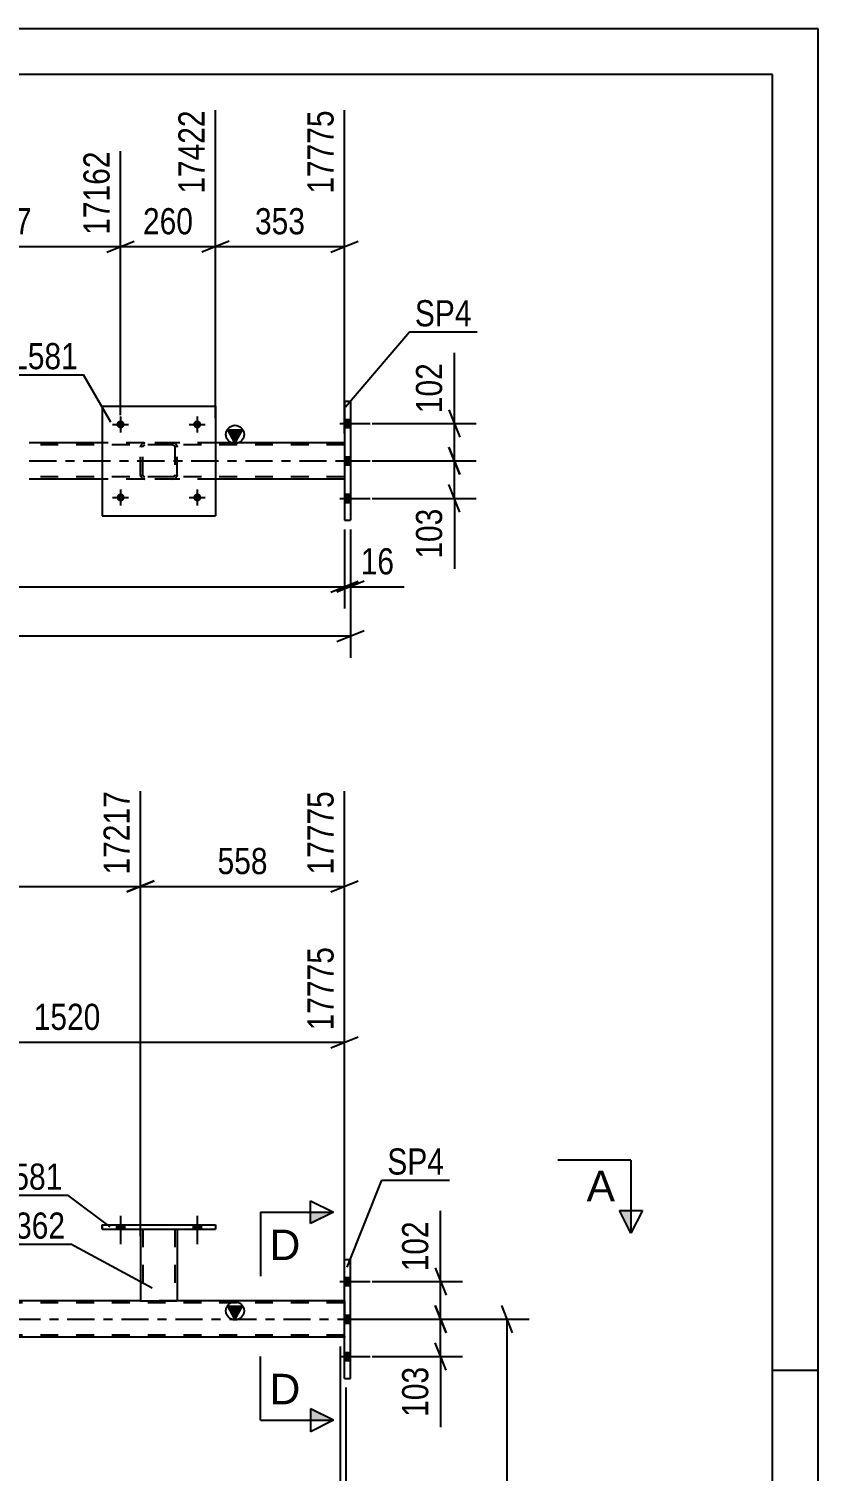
# Model space of a CAD drawing. Header units: millimetres. Extents: x 0 to 841, y 0 to 594.
# Drawn here: x 754.5 to 841, y 436 to 594 of the extents above; entities that cross this region are included whole.
import ezdxf

# ---------------------------------------------------------------- set-up
doc = ezdxf.new("R2010")
doc.units = ezdxf.units.MM
doc.linetypes.add('DXK_LINE_DOT2', pattern=[3.9198, 1.9599, -1.9599])
doc.linetypes.add('DXK_LINE_DOT3', pattern=[5.9187, 2.979, -0.9799, 0.9799, -0.9799])
doc.styles.add('Arial', font='arial.ttf', dxfattribs={"height": 0.2})
doc.styles.add('Arial Narrow', font='ARIALN.TTF', dxfattribs={"height": 0.2})

# ---------------------------------------------------------------- blocks, each defined once
blk = doc.blocks.new('Unknown-247646094-1133')
at = {"color": 5, "linetype": 'Continuous'}
for p, q in [((841, 594), (0, 594)), ((841, 0), (841, 594)), ((836, 589), (5, 589)), ((836, 5), (836, 589)), ((841, 447), (836, 447))]:
    blk.add_line(p, q, dxfattribs=at)
blk = doc.blocks.new('Part-247646094-4155 - 4145')
at = {"linetype": 'Continuous'}
blk.add_hatch(color=2, dxfattribs=at).paths.add_polyline_path([(777.11, 548.66), (776.31, 550.06), (777.91, 550.06)])
at = {"color": 2, "linetype": 'Continuous'}
for p, q in [((777.11, 548.66), (776.31, 550.06)), ((776.31, 550.06), (777.91, 550.06)), ((777.91, 550.06), (777.11, 548.66)), ((762.57, 548.66), (754.57, 548.66)), ((789.11, 548.66), (774.97, 548.66)), ((762.57, 544.66), (754.57, 544.66)), ((789.11, 544.66), (774.97, 544.66))]:
    blk.add_line(p, q, dxfattribs=at)
at = {"color": 7, "linetype": 'DXK_LINE_DOT2'}
for p, q in [((774.97, 548.66), (754.57, 548.66)), ((789.11, 548.42), (754.57, 548.42)), ((774.97, 548.66), (762.57, 548.66)), ((789.11, 548.66), (789.11, 544.66)), ((789.11, 544.9), (754.57, 544.9)), ((774.97, 544.66), (762.57, 544.66))]:
    blk.add_line(p, q, dxfattribs=at)
at = {"color": 7, "linetype": 'DXK_LINE_DOT3'}
blk.add_line((754.57, 546.66), (789.11, 546.66), dxfattribs=at)
at = {"color": 2, "linetype": 'Continuous'}
blk.add_circle((777.11, 549.56), 1, dxfattribs=at)
blk = doc.blocks.new('Bolt-247646094-4148 - 4145')
at = {"linetype": 'Continuous'}
for points in [[(789.75, 550.32), (789.75, 551.2), (789.11, 551.2), (789.11, 550.32)], [(789.75, 550.32), (789.75, 551.2), (789.11, 551.2), (789.11, 550.32)], [(789.75, 550.32), (789.75, 551.2), (789.11, 551.2), (789.11, 550.32)], [(789.75, 546.22), (789.75, 547.1), (789.11, 547.1), (789.11, 546.22)], [(789.75, 546.22), (789.75, 547.1), (789.11, 547.1), (789.11, 546.22)], [(789.75, 542.12), (789.75, 543), (789.11, 543), (789.11, 542.12)], [(789.75, 542.12), (789.75, 543), (789.11, 543), (789.11, 542.12)], [(789.75, 542.12), (789.75, 543), (789.11, 543), (789.11, 542.12)]]:
    blk.add_hatch(color=1, dxfattribs=at).paths.add_polyline_path(points)
at = {"color": 1, "linetype": 'Continuous'}
for p, q in [((788.59, 550.76), (791.91, 550.76)), ((788.59, 550.76), (791.91, 550.76)), ((788.59, 550.76), (791.91, 550.76)), ((789.11, 551.2), (789.75, 551.2)), ((789.11, 551.2), (789.75, 551.2)), ((789.11, 551.2), (789.75, 551.2)), ((789.11, 550.32), (789.75, 550.32)), ((789.11, 550.32), (789.75, 550.32)), ((789.11, 550.32), (789.75, 550.32)), ((789.11, 547.1), (789.75, 547.1)), ((789.11, 547.1), (789.75, 547.1)), ((788.59, 546.66), (791.91, 546.66)), ((788.59, 546.66), (791.91, 546.66)), ((789.11, 546.22), (789.75, 546.22)), ((789.11, 546.22), (789.75, 546.22)), ((788.59, 542.56), (791.91, 542.56)), ((788.59, 542.56), (791.91, 542.56)), ((788.59, 542.56), (791.91, 542.56)), ((789.11, 543), (789.75, 543)), ((789.11, 543), (789.75, 543)), ((789.11, 543), (789.75, 543)), ((789.11, 542.12), (789.75, 542.12)), ((789.11, 542.12), (789.75, 542.12)), ((789.11, 542.12), (789.75, 542.12))]:
    blk.add_line(p, q, dxfattribs=at)
blk = doc.blocks.new('Part-247646094-4198 - 4145')
at = {"color": 2, "linetype": 'Continuous'}
for p, q in [((789.75, 553.16), (789.11, 553.16)), ((789.11, 553.16), (789.11, 540.16)), ((789.75, 553.16), (789.75, 540.16)), ((789.11, 540.16), (789.75, 540.16))]:
    blk.add_line(p, q, dxfattribs=at)
blk = doc.blocks.new('Part-247646094-7565 - 4145')
at = {"color": 7, "linetype": 'DXK_LINE_DOT2'}
for p, q in [((766.77, 548.18), (766.81, 548.36)), ((766.81, 548.36), (766.77, 548.18)), ((767.03, 548.27), (767.09, 548.35)), ((767.07, 548.62), (767.25, 548.66)), ((767.25, 548.66), (767.07, 548.62)), ((767.09, 548.35), (767.16, 548.4)), ((767.16, 548.4), (767.25, 548.42)), ((770.29, 548.66), (767.25, 548.66)), ((770.29, 548.42), (767.25, 548.42)), ((770.29, 548.66), (770.48, 548.62)), ((770.48, 548.62), (770.29, 548.66)), ((770.29, 548.42), (770.39, 548.4)), ((770.39, 548.4), (770.46, 548.35)), ((770.46, 548.35), (770.52, 548.27)), ((770.74, 548.36), (770.77, 548.18)), ((770.77, 548.18), (770.74, 548.36)), ((766.77, 545.14), (766.77, 548.18)), ((767.01, 548.18), (767.03, 548.27)), ((767.01, 545.14), (767.01, 548.18)), ((770.52, 548.27), (770.53, 548.18)), ((770.53, 548.18), (770.53, 545.14)), ((770.77, 545.14), (770.77, 548.18)), ((766.81, 544.96), (766.77, 545.14)), ((766.77, 545.14), (766.81, 544.96)), ((767.03, 545.05), (767.01, 545.14)), ((767.09, 544.97), (767.03, 545.05)), ((767.25, 544.66), (767.07, 544.7)), ((767.07, 544.7), (767.25, 544.66)), ((767.16, 544.92), (767.09, 544.97)), ((767.25, 544.9), (767.16, 544.92)), ((770.29, 544.9), (767.25, 544.9)), ((770.29, 544.66), (767.25, 544.66)), ((770.39, 544.92), (770.29, 544.9)), ((770.48, 544.7), (770.29, 544.66)), ((770.29, 544.66), (770.48, 544.7)), ((770.46, 544.97), (770.39, 544.92)), ((770.52, 545.05), (770.46, 544.97)), ((770.53, 545.14), (770.52, 545.05)), ((770.77, 545.14), (770.74, 544.96)), ((770.74, 544.96), (770.77, 545.14))]:
    blk.add_line(p, q, dxfattribs=at)
at = {"color": 7, "linetype": 'DXK_LINE_DOT3'}
blk.add_line((768.77, 546.66), (768.77, 546.66), dxfattribs=at)
at = {"color": 7, "linetype": 'DXK_LINE_DOT2'}
for centre, start, end in [((767.25, 548.18), 112.5, 157.5), ((767.25, 548.18), 112.5, 157.5), ((770.29, 548.18), 22.5, 67.5), ((770.29, 548.18), 22.5, 67.5), ((767.25, 545.14), 202.5, 247.5), ((767.25, 545.14), 202.5, 247.5), ((770.29, 545.14), 292.5, 337.5), ((770.29, 545.14), 292.5, 337.5)]:
    blk.add_arc(centre, 0.48, start, end, dxfattribs=at)
blk = doc.blocks.new('Part-247646094-7566 - 4145')
at = {"color": 2, "linetype": 'Continuous'}
for p, q in [((762.57, 552.66), (762.57, 540.66)), ((762.57, 552.66), (774.97, 552.66)), ((774.97, 552.66), (774.97, 540.66)), ((762.57, 540.66), (774.97, 540.66))]:
    blk.add_line(p, q, dxfattribs=at)
blk = doc.blocks.new('Bolt-247646094-7594 - 4145')
at = {"linetype": 'Continuous'}
for points in [[(765.02, 542.66, -1), (764.14, 542.66, -1)], [(773.42, 542.66, -1), (772.54, 542.66, -1)]]:
    blk.add_hatch(color=1, dxfattribs=at).paths.add_polyline_path(points)
at = {"color": 1, "linetype": 'Continuous'}
for p, q in [((763.7, 542.66), (765.46, 542.66)), ((764.57, 543.54), (764.57, 541.78)), ((772.1, 542.66), (773.86, 542.66)), ((772.97, 543.54), (772.97, 541.78))]:
    blk.add_line(p, q, dxfattribs=at)
blk = doc.blocks.new('Bolt-247646094-7595 - 4145')
at = {"linetype": 'Continuous'}
for points in [[(765.01, 550.66, -1), (764.13, 550.66, -1)], [(773.41, 550.66, -1), (772.53, 550.66, -1)]]:
    blk.add_hatch(color=1, dxfattribs=at).paths.add_polyline_path(points)
at = {"color": 1, "linetype": 'Continuous'}
for p, q in [((764.57, 551.54), (764.57, 549.78)), ((772.97, 551.54), (772.97, 549.78)), ((763.69, 550.66), (765.45, 550.66)), ((772.09, 550.66), (773.85, 550.66))]:
    blk.add_line(p, q, dxfattribs=at)
blk = doc.blocks.new('Bolt-247646094-2840 - 2836')
at = {"linetype": 'Continuous'}
for points in [[(789.75, 456.3), (789.75, 457.18), (789.11, 457.18), (789.11, 456.3)], [(789.75, 456.3), (789.75, 457.18), (789.11, 457.18), (789.11, 456.3)], [(789.75, 456.3), (789.75, 457.18), (789.11, 457.18), (789.11, 456.3)], [(789.75, 452.2), (789.75, 453.08), (789.11, 453.08), (789.11, 452.2)], [(789.75, 452.2), (789.75, 453.08), (789.11, 453.08), (789.11, 452.2)], [(789.75, 448.1), (789.75, 448.98), (789.11, 448.98), (789.11, 448.1)], [(789.75, 448.1), (789.75, 448.98), (789.11, 448.98), (789.11, 448.1)], [(789.75, 448.1), (789.75, 448.98), (789.11, 448.98), (789.11, 448.1)]]:
    blk.add_hatch(color=1, dxfattribs=at).paths.add_polyline_path(points)
at = {"color": 1, "linetype": 'Continuous'}
for p, q in [((788.59, 456.74), (791.91, 456.74)), ((788.59, 456.74), (791.91, 456.74)), ((788.59, 456.74), (791.91, 456.74)), ((789.11, 457.18), (789.75, 457.18)), ((789.11, 457.18), (789.75, 457.18)), ((789.11, 457.18), (789.75, 457.18)), ((789.11, 456.3), (789.75, 456.3)), ((789.11, 456.3), (789.75, 456.3)), ((789.11, 456.3), (789.75, 456.3)), ((788.59, 452.64), (791.91, 452.64)), ((788.59, 452.64), (791.91, 452.64)), ((789.11, 453.08), (789.75, 453.08)), ((789.11, 453.08), (789.75, 453.08)), ((789.11, 452.2), (789.75, 452.2)), ((789.11, 452.2), (789.75, 452.2)), ((789.11, 448.98), (789.75, 448.98)), ((789.11, 448.98), (789.75, 448.98)), ((789.11, 448.98), (789.75, 448.98)), ((788.59, 448.54), (791.91, 448.54)), ((788.59, 448.54), (791.91, 448.54)), ((788.59, 448.54), (791.91, 448.54)), ((789.11, 448.1), (789.75, 448.1)), ((789.11, 448.1), (789.75, 448.1)), ((789.11, 448.1), (789.75, 448.1))]:
    blk.add_line(p, q, dxfattribs=at)
blk = doc.blocks.new('Bolt-247646094-7957 - 2836')
at = {"linetype": 'Continuous'}
for points in [[(764.14, 462.48), (765.02, 462.48), (765.02, 462.96), (764.14, 462.96)], [(772.54, 462.48), (773.42, 462.48), (773.42, 462.96), (772.54, 462.96)]]:
    blk.add_hatch(color=1, dxfattribs=at).paths.add_polyline_path(points)
at = {"color": 1, "linetype": 'Continuous'}
for p, q in [((764.58, 463.96), (764.58, 460.84)), ((772.98, 463.96), (772.98, 460.84)), ((764.14, 462.96), (764.14, 462.48)), ((765.02, 462.96), (765.02, 462.48)), ((772.54, 462.96), (772.54, 462.48)), ((773.42, 462.96), (773.42, 462.48))]:
    blk.add_line(p, q, dxfattribs=at)
blk = doc.blocks.new('Part-247646094-2993 - 2836')
at = {"linetype": 'Continuous'}
blk.add_hatch(color=2, dxfattribs=at).paths.add_polyline_path([(777.11, 452.64), (776.31, 454.04), (777.91, 454.04)])
at = {"color": 7, "linetype": 'DXK_LINE_DOT2'}
for p, q in [((789.11, 454.4), (78.09, 454.4)), ((770.77, 454.64), (766.78, 454.64)), ((789.11, 454.64), (789.11, 450.64)), ((789.11, 450.88), (78.09, 450.88))]:
    blk.add_line(p, q, dxfattribs=at)
at = {"color": 2, "linetype": 'Continuous'}
for p, q in [((766.78, 454.64), (719.69, 454.64)), ((789.11, 454.64), (770.77, 454.64)), ((777.11, 452.64), (776.31, 454.04)), ((776.31, 454.04), (777.91, 454.04)), ((777.91, 454.04), (777.11, 452.64)), ((789.11, 450.64), (732.58, 450.64))]:
    blk.add_line(p, q, dxfattribs=at)
at = {"color": 7, "linetype": 'DXK_LINE_DOT3'}
blk.add_line((78.09, 452.64), (789.11, 452.64), dxfattribs=at)
at = {"color": 2, "linetype": 'Continuous'}
blk.add_circle((777.11, 453.54), 1, dxfattribs=at)
blk = doc.blocks.new('Part-247646094-2962 - 2836')
at = {"color": 2, "linetype": 'Continuous'}
for p, q in [((789.75, 459.14), (789.11, 459.14)), ((789.11, 446.14), (789.11, 459.14)), ((789.75, 446.14), (789.75, 459.14)), ((789.11, 446.14), (789.75, 446.14))]:
    blk.add_line(p, q, dxfattribs=at)
blk = doc.blocks.new('Part-247646094-7928 - 2836')
at = {"color": 7, "linetype": 'DXK_LINE_DOT2'}
for p, q in [((766.77, 462.49), (770.77, 462.49)), ((766.77, 462.48), (766.77, 462.49)), ((766.77, 462.49), (766.77, 462.48)), ((767.01, 462.49), (767.01, 454.64)), ((770.53, 462.49), (770.53, 454.64)), ((770.77, 462.49), (770.77, 462.48)), ((770.77, 462.48), (770.77, 462.49)), ((770.52, 454.64), (770.53, 454.64))]:
    blk.add_line(p, q, dxfattribs=at)
at = {"color": 2, "linetype": 'Continuous'}
for p, q in [((766.77, 462.48), (766.77, 454.64)), ((770.77, 462.48), (770.77, 454.64)), ((766.77, 454.64), (770.74, 454.64)), ((770.77, 454.64), (770.74, 454.64))]:
    blk.add_line(p, q, dxfattribs=at)
blk = doc.blocks.new('Part-247646094-7929 - 2836')
at = {"color": 2, "linetype": 'Continuous'}
for p, q in [((762.57, 462.96), (762.57, 462.96)), ((762.57, 462.48), (762.57, 462.48)), ((762.57, 462.48), (762.57, 462.96)), ((762.57, 462.96), (774.97, 462.96)), ((762.57, 462.48), (774.97, 462.48)), ((774.97, 462.96), (774.97, 462.48))]:
    blk.add_line(p, q, dxfattribs=at)
at = {"color": 7, "linetype": 'DXK_LINE_DOT2'}
for p, q in [((762.57, 462.96), (762.57, 462.48)), ((762.57, 462.96), (762.57, 462.96)), ((762.57, 462.48), (762.57, 462.48)), ((774.97, 462.96), (774.97, 462.48))]:
    blk.add_line(p, q, dxfattribs=at)
blk = doc.blocks.new('Bolt-247646094-7958 - 2836')
at = {"linetype": 'Continuous'}
for points in [[(764.13, 462.48), (765.01, 462.48), (765.01, 462.96), (764.13, 462.96)], [(772.53, 462.48), (773.41, 462.48), (773.41, 462.96), (772.53, 462.96)]]:
    blk.add_hatch(color=1, dxfattribs=at).paths.add_polyline_path(points)
at = {"color": 1, "linetype": 'Continuous'}
for p, q in [((764.57, 463.96), (764.57, 460.84)), ((772.97, 463.96), (772.97, 460.84)), ((764.13, 462.96), (764.13, 462.48)), ((765.01, 462.96), (765.01, 462.48)), ((772.53, 462.96), (772.53, 462.48)), ((773.41, 462.96), (773.41, 462.48))]:
    blk.add_line(p, q, dxfattribs=at)
blk = doc.blocks.new('StraightDimension-247646094-9355 - 4145')
at = {"color": 7, "linetype": 'Continuous'}
for p, q in [((800.55, 548.16), (801.75, 545.16)), ((792.15, 546.66), (803.55, 546.66)), ((801.15, 542.56), (801.15, 546.66)), ((801.75, 541.06), (800.55, 544.06)), ((792.15, 542.56), (803.55, 542.56))]:
    blk.add_line(p, q, dxfattribs=at)
at = {"color": 0}
blk.add_wipeout([(800.4, 542.04), (796.2, 542.04), (796.2, 535.35), (800.4, 535.35)], dxfattribs=at)
at = {"color": 7, "linetype": 'Continuous'}
blk.add_line((801.15, 542.56), (801.15, 534.83), dxfattribs=at)
blk.add_line((801.15, 542.56), (801.15, 534.83), dxfattribs=at)
at = {"color": 3, "style": 'Arial Narrow'}
blk.add_text('103', height=2.863, rotation=90.0002, dxfattribs=at).set_placement((799.8, 535.95))
blk = doc.blocks.new('StraightDimension-247646094-4300 - 4145')
at = {"color": 7, "linetype": 'Continuous'}
for p, q in [((789.11, 539.16), (789.11, 530.48)), ((91.99, 532.88), (789.11, 532.88)), ((787.61, 532.28), (790.61, 533.48))]:
    blk.add_line(p, q, dxfattribs=at)
blk = doc.blocks.new('StraightDimension-247646094-4307 - 4145')
at = {"color": 7, "linetype": 'Continuous'}
for p, q in [((789.11, 539.16), (789.11, 530.48)), ((789.75, 539.16), (789.75, 530.48)), ((787.61, 532.28), (790.61, 533.48)), ((791.25, 533.48), (788.25, 532.28)), ((789.11, 532.88), (789.75, 532.88))]:
    blk.add_line(p, q, dxfattribs=at)
at = {"color": 0}
blk.add_wipeout([(795.13, 533.63), (795.13, 537.83), (790.28, 537.83), (790.28, 533.63)], dxfattribs=at)
at = {"color": 7, "linetype": 'Continuous'}
blk.add_line((789.75, 532.88), (795.66, 532.88), dxfattribs=at)
blk.add_line((789.75, 532.88), (795.66, 532.88), dxfattribs=at)
at = {"color": 3, "style": 'Arial Narrow'}
blk.add_text('16', height=2.863, dxfattribs=at).set_placement((790.88, 534.23))
blk = doc.blocks.new('StraightDimension-247646094-9354 - 4145')
at = {"color": 7, "linetype": 'Continuous'}
for p, q in [((800.55, 552.26), (801.75, 549.26)), ((792.15, 550.76), (803.55, 550.76)), ((801.15, 546.66), (801.15, 550.76)), ((801.75, 545.16), (800.55, 548.16)), ((792.15, 546.66), (803.55, 546.66))]:
    blk.add_line(p, q, dxfattribs=at)
at = {"color": 0}
blk.add_wipeout([(800.4, 557.97), (796.2, 557.97), (796.2, 551.29), (800.4, 551.29)], dxfattribs=at)
at = {"color": 7, "linetype": 'Continuous'}
blk.add_line((801.15, 550.76), (801.15, 558.49), dxfattribs=at)
blk.add_line((801.15, 550.76), (801.15, 558.49), dxfattribs=at)
at = {"color": 3, "style": 'Arial Narrow'}
blk.add_text('102', height=2.863, rotation=90.0002, dxfattribs=at).set_placement((799.8, 551.89))
blk = doc.blocks.new('StraightDimension-247646094-9382 - 4145')
at = {"color": 7, "linetype": 'Continuous'}
for p, q in [((789.75, 539.16), (789.75, 525.08)), ((788.25, 526.88), (791.25, 528.08)), ((91.35, 527.48), (789.75, 527.48))]:
    blk.add_line(p, q, dxfattribs=at)
blk = doc.blocks.new('StraightDimension-247646094-17384 - 4145')
at = {"color": 7, "linetype": 'Continuous'}
for p, q in [((774.97, 551.34), (774.97, 585.08)), ((789.11, 549.66), (789.11, 585.08)), ((776.47, 570.74), (773.47, 569.54)), ((787.61, 569.54), (790.61, 570.74)), ((774.97, 570.14), (789.11, 570.14))]:
    blk.add_line(p, q, dxfattribs=at)
at = {"color": 0}
blk.add_wipeout([(785.39, 570.89), (785.39, 575.09), (778.7, 575.09), (778.7, 570.89)], dxfattribs=at)
at = {"color": 3, "style": 'Arial Narrow'}
blk.add_text('353', height=2.863, dxfattribs=at).set_placement((779.3, 571.49))
at = {"color": 0, "linetype": 'Continuous'}
blk.add_wipeout([(788.51, 585.68), (784.31, 585.68), (784.31, 575.34), (788.51, 575.34)], dxfattribs=at)
at = {"color": 3, "linetype": 'Continuous', "style": 'Arial Narrow'}
blk.add_text('17775', height=2.863, rotation=90.0002, dxfattribs=at).set_placement((787.91, 575.94))
blk = doc.blocks.new('StraightDimension-247646094-17385 - 4145')
at = {"color": 7, "linetype": 'Continuous'}
for p, q in [((774.97, 551.34), (774.97, 585.08)), ((764.57, 551.66), (764.57, 580.58)), ((763.07, 569.54), (766.07, 570.74)), ((776.47, 570.74), (773.47, 569.54)), ((764.57, 570.14), (774.97, 570.14))]:
    blk.add_line(p, q, dxfattribs=at)
at = {"color": 0}
blk.add_wipeout([(773.12, 570.89), (773.12, 575.09), (766.43, 575.09), (766.43, 570.89)], dxfattribs=at)
at = {"color": 3, "style": 'Arial Narrow'}
blk.add_text('260', height=2.863, dxfattribs=at).set_placement((767.03, 571.49))
at = {"color": 0, "linetype": 'Continuous'}
blk.add_wipeout([(774.37, 585.68), (770.17, 585.68), (770.17, 575.34), (774.37, 575.34)], dxfattribs=at)
at = {"color": 3, "linetype": 'Continuous', "style": 'Arial Narrow'}
blk.add_text('17422', height=2.863, rotation=90.0002, dxfattribs=at).set_placement((773.77, 575.94))
blk = doc.blocks.new('StraightDimension-247646094-17386 - 4145')
at = {"color": 7, "linetype": 'Continuous'}
for p, q in [((737.79, 551.01), (737.79, 585.08)), ((764.57, 551.66), (764.57, 580.58)), ((739.29, 570.74), (736.29, 569.54)), ((763.07, 569.54), (766.07, 570.74)), ((737.79, 570.14), (764.57, 570.14))]:
    blk.add_line(p, q, dxfattribs=at)
at = {"color": 0, "linetype": 'Continuous'}
blk.add_wipeout([(763.97, 581.18), (759.77, 581.18), (759.77, 570.84), (763.97, 570.84)], dxfattribs=at)
at = {"color": 0}
blk.add_wipeout([(755.44, 570.89), (755.44, 575.09), (746.93, 575.09), (746.93, 570.89)], dxfattribs=at)
at = {"color": 3, "linetype": 'Continuous', "style": 'Arial Narrow'}
blk.add_text('17162', height=2.863, rotation=90.0002, dxfattribs=at).set_placement((763.37, 571.44))
at = {"color": 3, "style": 'Arial Narrow'}
blk.add_text('1017', height=2.863, dxfattribs=at).set_placement((747.53, 571.49))
blk = doc.blocks.new('StraightDimension-247646094-3535 - 2836')
at = {"color": 7, "linetype": 'Continuous'}
blk.add_line((789.26, 445.14), (789.26, 282.84), dxfattribs=at)
blk = doc.blocks.new('StraightDimension-247646094-19995 - 2836')
at = {"color": 7, "linetype": 'Continuous'}
for p, q in [((766.77, 461.72), (766.77, 510.48)), ((789.11, 455.64), (789.11, 510.48)), ((768.27, 500.64), (765.27, 499.44)), ((766.77, 500.04), (789.11, 500.04)), ((787.61, 499.44), (790.61, 500.64))]:
    blk.add_line(p, q, dxfattribs=at)
at = {"color": 0, "linetype": 'Continuous'}
blk.add_wipeout([(788.51, 511.08), (784.31, 511.08), (784.31, 500.74), (788.51, 500.74)], dxfattribs=at)
at = {"color": 0}
blk.add_wipeout([(781.29, 500.79), (781.29, 504.99), (774.6, 504.99), (774.6, 500.79)], dxfattribs=at)
at = {"color": 3, "linetype": 'Continuous', "style": 'Arial Narrow'}
blk.add_text('17775', height=2.863, rotation=90.0002, dxfattribs=at).set_placement((787.91, 501.34))
at = {"color": 3, "style": 'Arial Narrow'}
blk.add_text('558', height=2.863, dxfattribs=at).set_placement((775.2, 501.39))
blk = doc.blocks.new('StraightDimension-247646094-28112 - 2836')
at = {"color": 7, "linetype": 'Continuous'}
for p, q in [((792.15, 456.74), (802.03, 456.74)), ((799.03, 458.24), (800.23, 455.24)), ((799.63, 452.64), (799.63, 456.74)), ((800.23, 451.14), (799.03, 454.14)), ((791.78, 452.64), (802.03, 452.64))]:
    blk.add_line(p, q, dxfattribs=at)
at = {"color": 0}
blk.add_wipeout([(798.88, 463.95), (794.68, 463.95), (794.68, 457.27), (798.88, 457.27)], dxfattribs=at)
at = {"color": 7, "linetype": 'Continuous'}
blk.add_line((799.63, 456.74), (799.63, 464.48), dxfattribs=at)
blk.add_line((799.63, 456.74), (799.63, 464.48), dxfattribs=at)
at = {"color": 3, "style": 'Arial Narrow'}
blk.add_text('102', height=2.863, rotation=90.0002, dxfattribs=at).set_placement((798.28, 457.87))
blk = doc.blocks.new('StraightDimension-247646094-3146 - 2836')
at = {"color": 7, "linetype": 'Continuous'}
for p, q in [((807.53, 451.14), (806.33, 454.14)), ((790.26, 452.64), (809.33, 452.64)), ((806.93, 326.78), (806.93, 452.64)), ((806.33, 328.28), (807.53, 325.28)), ((748.84, 326.78), (809.33, 326.78))]:
    blk.add_line(p, q, dxfattribs=at)
at = {"color": 0}
blk.add_wipeout([(806.18, 393.97), (801.98, 393.97), (801.98, 385.46), (806.18, 385.46)], dxfattribs=at)
at = {"color": 3, "style": 'Arial Narrow'}
blk.add_text('3147', height=2.863, rotation=90.0002, dxfattribs=at).set_placement((805.58, 386.06))
blk = doc.blocks.new('StraightDimension-247646094-3198 - 2836')
at = {"color": 7, "linetype": 'Continuous'}
for p, q in [((788.62, 449.64), (788.62, 381.93)), ((747.2, 330.42), (747.2, 387.18)), ((748.7, 384.93), (745.7, 383.73)), ((747.2, 384.33), (788.62, 384.33)), ((787.12, 383.73), (790.12, 384.93))]:
    blk.add_line(p, q, dxfattribs=at)
at = {"color": 0}
blk.add_wipeout([(772.17, 385.08), (772.17, 389.28), (763.65, 389.28), (763.65, 385.08)], dxfattribs=at)
at = {"color": 3, "style": 'Arial Narrow'}
blk.add_text('1035', height=2.863, dxfattribs=at).set_placement((764.25, 385.68))
blk = doc.blocks.new('StraightDimension-247646094-19996 - 2836')
at = {"color": 7, "linetype": 'Continuous'}
for p, q in [((715.69, 461.72), (715.69, 510.48)), ((766.77, 461.72), (766.77, 510.48)), ((717.19, 500.64), (714.19, 499.44)), ((715.69, 500.04), (766.77, 500.04)), ((765.27, 499.44), (768.27, 500.64))]:
    blk.add_line(p, q, dxfattribs=at)
at = {"color": 0, "linetype": 'Continuous'}
blk.add_wipeout([(766.17, 511.08), (761.97, 511.08), (761.97, 500.74), (766.17, 500.74)], dxfattribs=at)
at = {"color": 0}
blk.add_wipeout([(745.49, 500.79), (745.49, 504.99), (736.98, 504.99), (736.98, 500.79)], dxfattribs=at)
at = {"color": 3, "linetype": 'Continuous', "style": 'Arial Narrow'}
blk.add_text('17217', height=2.863, rotation=90.0002, dxfattribs=at).set_placement((765.57, 501.34))
at = {"color": 3, "style": 'Arial Narrow'}
blk.add_text('1277', height=2.863, dxfattribs=at).set_placement((737.58, 501.39))
blk = doc.blocks.new('StraightDimension-247646094-22487 - 2836')
at = {"color": 7, "linetype": 'Continuous'}
for p, q in [((728.32, 451.64), (728.32, 493.41)), ((789.11, 455.64), (789.11, 493.41)), ((729.82, 483.57), (726.82, 482.37)), ((787.61, 482.37), (790.61, 483.57)), ((728.32, 482.97), (789.11, 482.97))]:
    blk.add_line(p, q, dxfattribs=at)
at = {"color": 0, "linetype": 'Continuous'}
blk.add_wipeout([(788.51, 494.01), (784.31, 494.01), (784.31, 483.67), (788.51, 483.67)], dxfattribs=at)
at = {"color": 0}
blk.add_wipeout([(762.97, 483.72), (762.97, 487.92), (754.46, 487.92), (754.46, 483.72)], dxfattribs=at)
at = {"color": 3, "linetype": 'Continuous', "style": 'Arial Narrow'}
blk.add_text('17775', height=2.863, rotation=90.0002, dxfattribs=at).set_placement((787.91, 484.27))
at = {"color": 3, "style": 'Arial Narrow'}
blk.add_text('1520', height=2.863, dxfattribs=at).set_placement((755.06, 484.32))
blk = doc.blocks.new('StraightDimension-247646094-28113 - 2836')
at = {"color": 7, "linetype": 'Continuous'}
for p, q in [((799.03, 454.14), (800.23, 451.14)), ((791.78, 452.64), (802.03, 452.64)), ((799.63, 448.54), (799.63, 452.64)), ((800.23, 447.04), (799.03, 450.04)), ((792.15, 448.54), (802.03, 448.54))]:
    blk.add_line(p, q, dxfattribs=at)
at = {"color": 0}
blk.add_wipeout([(798.88, 448.02), (794.68, 448.02), (794.68, 441.33), (798.88, 441.33)], dxfattribs=at)
at = {"color": 7, "linetype": 'Continuous'}
blk.add_line((799.63, 448.54), (799.63, 440.81), dxfattribs=at)
blk.add_line((799.63, 448.54), (799.63, 440.81), dxfattribs=at)
at = {"color": 3, "style": 'Arial Narrow'}
blk.add_text('103', height=2.863, rotation=90.0002, dxfattribs=at).set_placement((798.28, 441.93))
blk = doc.blocks.new('Mark-247646094-4194 - 4145')
at = {"color": 0}
blk.add_wipeout([(803.03, 561.41), (803.03, 564.41), (796.82, 564.41), (796.82, 561.41)], dxfattribs=at)
blk.add_wipeout([(803.03, 561.41), (803.03, 564.41), (796.82, 564.41), (796.82, 561.41)], dxfattribs=at)
at = {"color": 30, "linetype": 'Continuous'}
for p, q in [((789.2, 552.57), (796.22, 560.81)), ((796.22, 560.81), (803.63, 560.81))]:
    blk.add_line(p, q, dxfattribs=at)
at = {"color": 3, "style": 'Arial Narrow'}
blk.add_text('SP4', height=2.863, dxfattribs=at).set_placement((796.82, 561.41))
blk = doc.blocks.new('Mark-247646094-18114 - 4145')
at = {"color": 0}
blk.add_wipeout([(759.9, 556.71), (759.9, 559.71), (750.4, 559.71), (750.4, 556.71)], dxfattribs=at)
blk.add_wipeout([(759.9, 556.71), (759.9, 559.71), (750.4, 559.71), (750.4, 556.71)], dxfattribs=at)
at = {"color": 30, "linetype": 'Continuous'}
for p in [(749.8, 556.11), (763.5, 550.92)]:
    blk.add_line(p, (760.5, 556.11), dxfattribs=at)
at = {"color": 3, "style": 'Arial Narrow'}
blk.add_text('PL581', height=2.863, dxfattribs=at).set_placement((750.4, 556.71))
blk = doc.blocks.new('Mark-247646094-2958 - 2836')
at = {"color": 0}
blk.add_wipeout([(800.01, 468.47), (800.01, 471.47), (793.8, 471.47), (793.8, 468.47)], dxfattribs=at)
blk.add_wipeout([(800.01, 468.47), (800.01, 471.47), (793.8, 471.47), (793.8, 468.47)], dxfattribs=at)
at = {"color": 30, "linetype": 'Continuous'}
for p, q in [((789.39, 458.32), (793.2, 467.87)), ((793.2, 467.87), (800.61, 467.87))]:
    blk.add_line(p, q, dxfattribs=at)
at = {"color": 3, "style": 'Arial Narrow'}
blk.add_text('SP4', height=2.863, dxfattribs=at).set_placement((793.8, 468.47))
blk = doc.blocks.new('SectionMark-247646094-4060 - 2836')
at = {"linetype": 'Continuous'}
blk.add_hatch(color=6, dxfattribs=at).paths.add_polyline_path([(819.24, 464.54), (820.49, 464.54), (820.49, 462.04)])
at = {"color": 6, "linetype": 'Continuous'}
for p, q in [((820.49, 470.04), (812.49, 470.04)), ((820.49, 470.04), (820.49, 462.04)), ((819.24, 464.54), (821.74, 464.54)), ((820.49, 462.04), (819.24, 464.54)), ((821.74, 464.54), (820.49, 462.04))]:
    blk.add_line(p, q, dxfattribs=at)
at = {"color": 0, "linetype": 'Continuous'}
blk.add_wipeout([(818.74, 465.54), (818.74, 469.04), (815.63, 469.04), (815.63, 465.54)], dxfattribs=at)
at = {"color": 3, "linetype": 'Continuous', "style": 'Arial'}
blk.add_text('A', height=3.34, dxfattribs=at).set_placement((815.63, 465.54))
blk = doc.blocks.new('SectionMark-247646094-4070 - 2836')
at = {"linetype": 'Continuous'}
for points in [[(785.4, 463.1), (785.4, 464.35), (787.9, 464.35)], [(785.4, 441.55), (785.4, 442.8), (787.9, 441.55)]]:
    blk.add_hatch(color=6, dxfattribs=at).paths.add_polyline_path(points)
at = {"color": 6, "linetype": 'Continuous'}
for p, q in [((785.4, 463.1), (785.4, 465.6)), ((785.4, 465.6), (787.9, 464.35)), ((779.9, 464.35), (779.9, 457.35)), ((779.9, 464.35), (787.9, 464.35)), ((787.9, 464.35), (785.4, 463.1)), ((779.9, 441.55), (779.9, 448.55)), ((787.9, 441.55), (785.4, 442.8)), ((785.4, 442.8), (785.4, 440.3)), ((779.9, 441.55), (787.9, 441.55)), ((787.9, 441.55), (785.4, 440.3))]:
    blk.add_line(p, q, dxfattribs=at)
at = {"color": 0, "linetype": 'Continuous'}
for points in [[(784.27, 459.1), (784.27, 462.6), (780.9, 462.6), (780.9, 459.1)], [(784.27, 443.3), (784.27, 446.8), (780.9, 446.8), (780.9, 443.3)]]:
    blk.add_wipeout(points, dxfattribs=at)
at = {"color": 3, "linetype": 'Continuous', "style": 'Arial'}
for p in [(780.9, 459.1), (780.9, 443.3)]:
    blk.add_text('D', height=3.34, dxfattribs=at).set_placement(p)
blk = doc.blocks.new('Mark-247646094-18264 - 2836')
at = {"color": 0}
blk.add_wipeout([(758.52, 461.45), (758.52, 464.45), (748.46, 464.45), (748.46, 461.45)], dxfattribs=at)
blk.add_wipeout([(758.52, 461.45), (758.52, 464.45), (748.46, 464.45), (748.46, 461.45)], dxfattribs=at)
at = {"color": 30, "linetype": 'Continuous'}
for p in [(747.86, 460.85), (768.04, 456.03)]:
    blk.add_line(p, (759.12, 460.85), dxfattribs=at)
at = {"color": 3, "style": 'Arial Narrow'}
blk.add_text('M1362', height=2.863, dxfattribs=at).set_placement((748.46, 461.45))
blk = doc.blocks.new('Mark-247646094-18267 - 2836')
at = {"color": 0}
blk.add_wipeout([(758.21, 466.81), (758.21, 469.81), (748.71, 469.81), (748.71, 466.81)], dxfattribs=at)
blk.add_wipeout([(758.21, 466.81), (758.21, 469.81), (748.71, 469.81), (748.71, 466.81)], dxfattribs=at)
at = {"color": 30, "linetype": 'Continuous'}
for p in [(748.11, 466.21), (763.43, 462.74)]:
    blk.add_line(p, (758.81, 466.21), dxfattribs=at)
at = {"color": 3, "style": 'Arial Narrow'}
blk.add_text('PL581', height=2.863, dxfattribs=at).set_placement((748.71, 466.81))

msp = doc.modelspace()

# ---------------------------------------------------------------- block references
for name in ['Unknown-247646094-1133', 'Part-247646094-4198 - 4145', 'Part-247646094-7566 - 4145', 'Bolt-247646094-7595 - 4145', 'Part-247646094-4155 - 4145', 'Bolt-247646094-4148 - 4145', 'Part-247646094-7565 - 4145', 'Bolt-247646094-7594 - 4145', 'Bolt-247646094-7958 - 2836', 'Bolt-247646094-7957 - 2836', 'Part-247646094-7929 - 2836', 'Part-247646094-7928 - 2836', 'Part-247646094-2962 - 2836', 'Bolt-247646094-2840 - 2836', 'Part-247646094-2993 - 2836']:
    msp.add_blockref(name, (0, 0))

# ---------------------------------------------------------------- next in the draw order: block references
for name in ['StraightDimension-247646094-17384 - 4145', 'StraightDimension-247646094-9355 - 4145', 'StraightDimension-247646094-4300 - 4145', 'StraightDimension-247646094-19995 - 2836', 'StraightDimension-247646094-28112 - 2836', 'StraightDimension-247646094-3535 - 2836']:
    msp.add_blockref(name, (0, 0))

# ---------------------------------------------------------------- next in the draw order: block references
for name in ['StraightDimension-247646094-17385 - 4145', 'StraightDimension-247646094-9354 - 4145', 'StraightDimension-247646094-4307 - 4145', 'StraightDimension-247646094-19996 - 2836', 'StraightDimension-247646094-3146 - 2836']:
    msp.add_blockref(name, (0, 0))

# ---------------------------------------------------------------- next in the draw order: block references
for name in ['StraightDimension-247646094-17386 - 4145', 'Mark-247646094-4194 - 4145', 'StraightDimension-247646094-9382 - 4145', 'StraightDimension-247646094-22487 - 2836', 'StraightDimension-247646094-28113 - 2836', 'StraightDimension-247646094-3198 - 2836']:
    msp.add_blockref(name, (0, 0))

# ---------------------------------------------------------------- next in the draw order: block references
for name in ['Mark-247646094-18114 - 4145', 'Mark-247646094-2958 - 2836']:
    msp.add_blockref(name, (0, 0))

# ---------------------------------------------------------------- next in the draw order: block references
msp.add_blockref('SectionMark-247646094-4060 - 2836', (0, 0))

# ---------------------------------------------------------------- next in the draw order: block references
for name in ['SectionMark-247646094-4070 - 2836', 'Mark-247646094-18264 - 2836']:
    msp.add_blockref(name, (0, 0))

# ---------------------------------------------------------------- next in the draw order: block references
msp.add_blockref('Mark-247646094-18267 - 2836', (0, 0))

doc.saveas('drawing.dxf')
